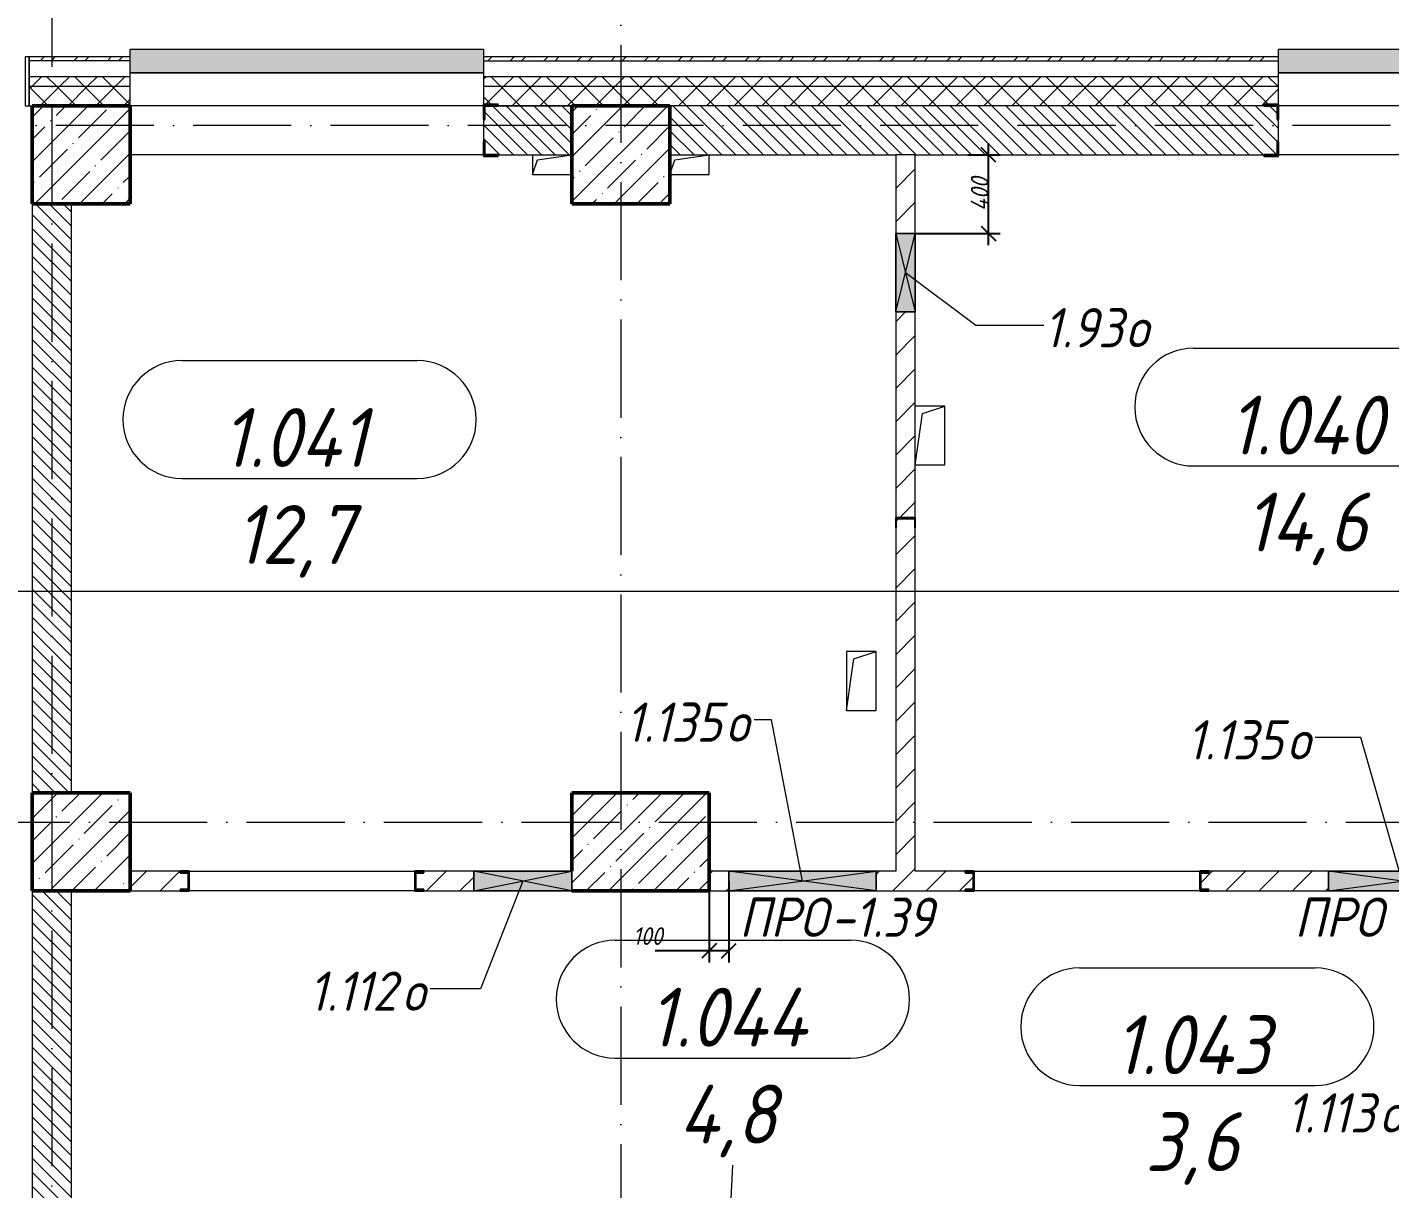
# Model space of a CAD drawing. Header units: millimetres. Extents: x -12989 to 629078, y -109036 to 555275.
# Drawn here: x 587739 to 594681, y 346055 to 351973 of the extents above; entities that cross this region are included whole.
import ezdxf

# ---------------------------------------------------------------- set-up
doc = ezdxf.new("R2010")
doc.units = ezdxf.units.MM
doc.linetypes.add('50_200_ШТРИХ_1Т_ш5_п1_п1_', pattern=[700, 500, -100, 0, -100])
for name, color, linetype, lineweight in [('A-____-____-DIMS', 7, 'Continuous', 9), ('A-DETL-GENF-OTLN', 7, 'Continuous', 9), ('A-GENM-____-IDEN', 7, 'Continuous', 9), ('A-GENM-____-MCUT', 7, 'Continuous', 25), ('A-GENM-____-OTLN', 7, 'Continuous', 9), ('A-GENM-____-OTLN-1', 7, 'Continuous', 25), ('A-GLAZ-____-IDEN', 7, 'Continuous', 9), ('A-GLAZ-____-OTLN', 7, 'Continuous', 9), ('A-WALL-____-MCUT', 7, 'Continuous', 13), ('A-WALL-____-MCUT-1', 7, 'Continuous', 9), ('A-WALL-____-OTLN', 7, 'Continuous', 9), ('A-WALL-____-PATT-1', 7, 'Continuous', 9), ('A-WALL-FNSH-MCUT-1', 7, 'Continuous', 9), ('I-WALL-____-OTLN', 7, 'Continuous', 9), ('S-COLS-____-MCUT', 7, 'Continuous', 50), ('S-COLS-____-OTLN', 7, 'Continuous', 9), ('S-GRID-____-OTLN-1', 7, '50_200_ШТРИХ_1Т_ш5_п1_п1_', 9)]:
    doc.layers.add(name, color=color, linetype=linetype, lineweight=lineweight)
for name, color, linetype, lineweight, true_color in [('A-AREA-IDEN-1', 7, 'Continuous', 9, 0xaaaaaa), ('A-GLAZ-____-OTLN-1', 7, 'Continuous', 9, 0xc0c0c0), ('G-____-____-SYMB-1', 9, 'Continuous', 9, 0x808080)]:
    doc.layers.add(name, color=color, linetype=linetype, lineweight=lineweight, true_color=true_color)
doc.styles.add('ISOCPEUR_I', font='isocpeui.ttf', dxfattribs={"width": 0.9, "height": 2.5})
doc.styles.add('ISOCPEUR_I_11', font='isocpeui.ttf', dxfattribs={"width": 0.9, "height": 200})
doc.styles.add('ISOCPEUR_I_7', font='isocpeui.ttf', dxfattribs={"width": 0.9, "height": 90})
doc.dimstyles.new('ISO-1_8_0_9К_СРЕДНИЙ_Кладочные_1', dxfattribs={"dimscale": 304.8, "dimtxt": 89.638306, "dimasz": 0.246063, "dimexe": 0.19685, "dimexo": 0, "dimgap": 0, "dimtad": 1, "dimdec": 3, "dimrnd": 0.001, "dimdsep": 46, "dimtxsty": 'ISOCPEUR_I_7', "dimblk1": 'OBLIQUE', "dimblk2": 'OBLIQUE', "dimsah": 1, "dimcen": 0.09, "dimdle": 0.19685, "dimazin": 0, "dimtfac": 1, "dimtdec": 4, "dimtix": 1, "dimtmove": 0, "dimatfit": 3, "dimfxl": 1, "dimtvp": 1, "dimtolj": 1, "dimtzin": 0, "dimarcsym": 2})
doc.dimstyles.new('ISO-1_8_0_9К_СРЕДНИЙ_Кладочные_2', dxfattribs={"dimscale": 304.8, "dimtxt": 89.638306, "dimasz": 0.246063, "dimexe": 0.19685, "dimexo": 0, "dimgap": 0, "dimtad": 1, "dimdec": 3, "dimrnd": 0.001, "dimdsep": 46, "dimtxsty": 'ISOCPEUR_I_7', "dimblk1": 'OBLIQUE', "dimblk2": 'OBLIQUE', "dimsah": 1, "dimcen": 0.09, "dimdle": 0.19685, "dimazin": 0, "dimtfac": 1, "dimtdec": 4, "dimtix": 1, "dimtmove": 1, "dimatfit": 3, "dimfxl": 1, "dimtvp": 1, "dimtolj": 1, "dimtzin": 0, "dimarcsym": 2})
pattern_1 = [(45, (513013.31, 265891.49), (-84.85281, 84.85281), [])]
pattern_2 = [(135, (513013.31, 265891.49), (-35.35534, -35.35534), [])]
pattern_3 = [(45, (513013.31, 265891.49), (-70.71068, 70.71068), []), (135, (513013.31, 265891.49), (-70.71068, -70.71068), [])]

# ---------------------------------------------------------------- blocks, each defined once
blk = doc.blocks.new('BSC_Колонна _Прямоугольная - 500х500-V47-АР1_План отверстий 1 этажа в осях 1-64_Ю-ЯЯ')
at = {"layer": 'S-COLS-____-OTLN'}
h = blk.add_hatch(dxfattribs=at)
h.set_pattern_fill('FP_54', color=256, style=0, pattern_type=2)
h.set_pattern_definition([(45, (-77750, -85431.04), (-114.04925, 114.04925), []), (45, (-77635.95, -85431.04), (-114.04925, 114.04925), [201.613, -40.323, 3.353, -36.97])])
h.paths.add_polyline_path([(-250, -250), (250, -250), (250, 250), (-250, 250)], flags=0)
at = {"layer": 'S-COLS-____-MCUT'}
for p, q in [((250, 250), (-250, 250)), ((-250, 250), (-250, -250)), ((250, -250), (250, 250)), ((-250, -250), (250, -250))]:
    blk.add_line(p, q, dxfattribs=at)
blk = doc.blocks.new('BSC_Колонна _Прямоугольная - 500х500-V114-АР1_План отверстий 1 этажа в осях 1-64_Ю-ЯЯ')
at = {"layer": 'S-COLS-____-OTLN'}
h = blk.add_hatch(dxfattribs=at)
h.set_pattern_fill('FP_125', color=256, style=0, pattern_type=2)
h.set_pattern_definition([(45, (-75000, -85431.04), (-114.04925, 114.04925), []), (45, (-74885.95, -85431.04), (-114.04925, 114.04925), [201.613, -40.323, 3.353, -36.97])])
h.paths.add_polyline_path([(-250, -250), (250, -250), (250, 250), (-250, 250)], flags=0)
at = {"layer": 'S-COLS-____-MCUT'}
for p, q in [((250, 250), (-250, 250)), ((-250, 250), (-250, -250)), ((250, -250), (250, 250)), ((-250, -250), (250, -250))]:
    blk.add_line(p, q, dxfattribs=at)
blk = doc.blocks.new('BSC_Колонна _Прямоугольная - 500х700-V163-АР1_План отверстий 1 этажа в осях 1-64_Ю-ЯЯ')
at = {"layer": 'S-COLS-____-OTLN'}
h = blk.add_hatch(dxfattribs=at)
h.set_pattern_fill('FP_175', color=256, style=0, pattern_type=2)
h.set_pattern_definition([(315, (-81931.04, 77850), (114.04925, 114.04925), []), (315, (-81931.04, 77735.95), (114.04925, 114.04925), [201.613, -40.323, 3.353, -36.97])])
h.paths.add_polyline_path([(-250, 350), (-250, -350), (250, -350), (250, 350), (-150, 350)], flags=0)
at = {"layer": 'S-COLS-____-MCUT'}
for p, q in [((-250, 350), (-250, -350)), ((250, 350), (-150, 350)), ((250, -350), (250, 350)), ((-250, -350), (250, -350))]:
    blk.add_line(p, q, dxfattribs=at)
blk = doc.blocks.new('Фахверк_СКБ_Уголок - 250_2700-27497298-АР1_План отверстий 1 этажа в осях 1-64_Ю-ЯЯ')
at = {"layer": 'A-GENM-____-MCUT'}
for p, q in [((200, 181), (125, 181)), ((125, 181), (125, 106)), ((131, 106), (131, 175)), ((131, 175), (200, 175)), ((200, 175), (200, 181)), ((125, 106), (131, 106)), ((131, -6), (125, -6)), ((125, -6), (125, -81)), ((131, -75), (131, -6)), ((125, -81), (200, -81)), ((200, -75), (131, -75)), ((200, -81), (200, -75))]:
    blk.add_line(p, q, dxfattribs=at)
blk = doc.blocks.new('154_Фахверк_СКБ_Швеллер - Тип_100_4010-27736299-АР1_План отверстий 1 этажа в осях 1-64_Ю-ЯЯ')
at = {"layer": 'A-GENM-____-MCUT'}
for p, q in [((175, 50), (125, 50)), ((125, 50), (125, -50)), ((128, 47), (175, 47)), ((128, -47), (128, 47)), ((175, 47), (175, 50)), ((125, -50), (175, -50)), ((175, -47), (128, -47)), ((175, -50), (175, -47))]:
    blk.add_line(p, q, dxfattribs=at)
blk = doc.blocks.new('154_Стойка_СКБ_Швеллер - СМ-2230_100-28215779-АР1_План отверстий 1 этажа в осях 1-64_Ю-ЯЯ')
at = {"layer": 'A-GENM-____-MCUT'}
for p, q in [((171, 50), (125, 50)), ((125, 50), (125, -50)), ((129.5, 42.4), (171, 42.4)), ((129.5, -42.4), (129.5, 42.4)), ((171, 42.4), (171, 50)), ((125, -50), (171, -50)), ((171, -42.4), (129.5, -42.4)), ((171, -50), (171, -42.4))]:
    blk.add_line(p, q, dxfattribs=at)
blk = doc.blocks.new('AR_Отверстие прямоугольное _в плите_ - AR_Отверстие прямоугольное _в плите_-30459760-АР1_План отверстий 1 этажа в осях 1-64_Ю-ЯЯ')
at = {"layer": 'A-GENM-____-OTLN'}
for p, q in [((75, 150), (-75, 150)), ((-75, 150), (-75, -150)), ((-37.5, 112.5), (75, 150)), ((75, -150), (75, 150)), ((-75, -150), (-37.5, 112.5)), ((-75, -150), (75, -150))]:
    blk.add_line(p, q, dxfattribs=at)
blk = doc.blocks.new('AR_Отверстие прямоугольное _в плите_ - AR_Отверстие прямоугольное _в плите_-V187-АР1_План отверстий 1 этажа в осях 1-64_Ю-ЯЯ')
at = {"layer": 'A-GENM-____-OTLN'}
for p, q in [((75, 150), (-75, 150)), ((-37.5, 112.5), (75, 150)), ((75, -150), (75, 150)), ((-75, -150), (-37.5, 112.5)), ((-75, -150), (75, -150))]:
    blk.add_line(p, q, dxfattribs=at)
blk = doc.blocks.new('AR_Отверстие прямоугольное _в плите_ - AR_Отверстие прямоугольное _в плите_-30511731-АР1_План отверстий 1 этажа в осях 1-64_Ю-ЯЯ')
at = {"layer": 'A-GENM-____-OTLN'}
for p, q in [((-100, 50), (-100, -50)), ((-100, -50), (-75, 25)), ((-75, 25), (100, 50)), ((-100, -50), (100, -50))]:
    blk.add_line(p, q, dxfattribs=at)
blk = doc.blocks.new('AR_Отверстие прямоугольное _в плите_ - AR_Отверстие прямоугольное _в плите_-V216-АР1_План отверстий 1 этажа в осях 1-64_Ю-ЯЯ')
at = {"layer": 'A-GENM-____-OTLN'}
for p, q in [((-100, -50), (-75, 25)), ((-75, 25), (100, 50)), ((100, -50), (100, 50)), ((-100, -50), (100, -50))]:
    blk.add_line(p, q, dxfattribs=at)
blk = doc.blocks.new('Отлив_СКБ - Отлив витража_120_НВФ-31885689-АР1_План отверстий 1 этажа в осях 1-64_Ю-ЯЯ')
at = {"layer": 'A-GLAZ-____-OTLN-1'}
for points in [[(1800, 2), (1800, 120), (0, 120), (0, 2), (749.6, 2)], [(1800, 0), (1800, 2), (0, 2), (0, 0), (749.6, 0)]]:
    blk.add_hatch(color=256, dxfattribs=at).paths.add_polyline_path(points, flags=0)
at = {"layer": 'A-GLAZ-____-OTLN'}
for p, q in [((0, 83), (0, 120)), ((1800, 120), (0, 120)), ((1800, 120), (1800, 83)), ((0, 2), (1800, 2)), ((1800, 0), (0, 0))]:
    blk.add_line(p, q, dxfattribs=at)
blk = doc.blocks.new('Стены 2 - Стены 4-31194547-АР1_План отверстий 1 этажа в осях 1-64_Ю-ЯЯ')
at = {"layer": 'A-WALL-____-MCUT'}
for p, q in [((-1798.5, 41030.2), (-1798.5, 41010.2)), ((-1548.5, 41030.2), (-1798.5, 41030.2)), ((-1548.5, 41010.2), (-1548.5, 41030.2)), ((-1798.5, 41010.2), (-1548.5, 41010.2))]:
    blk.add_line(p, q, dxfattribs=at)
blk = doc.blocks.new('AR_Отверстие прямоугольное _в стене__БезПР - AR_Отверстие прямоугольное _в стене__БезПР-36427725-АР1_План отверстий 1 этажа в осях 1-64_Ю-ЯЯ')
at = {"layer": 'A-GLAZ-____-OTLN'}
blk.add_hatch(color=256, dxfattribs=at).paths.add_polyline_path([(-250, 50), (-250, -50), (250, -50), (250, 50)], flags=0)
at = {"layer": 'A-DETL-GENF-OTLN'}
for p, q in [((-250, -50), (-250, 50)), ((-250, 50), (250, 50)), ((250, 50), (-250, -50)), ((-250, 50), (250, -50)), ((250, 50), (-250, 50)), ((-250, 50), (-250, -50)), ((250, 50), (250, -50)), ((250, -50), (250, 50)), ((250, -50), (-250, -50)), ((-250, -50), (250, -50))]:
    blk.add_line(p, q, dxfattribs=at)
at = {"layer": 'A-GLAZ-____-OTLN'}
blk.add_line((250, 50), (-250, 50), dxfattribs=at)
blk = doc.blocks.new('AR_Отверстие прямоугольное _в стене__БезПР - AR_Отверстие прямоугольное _в стене__БезПР-36428025-АР1_План отверстий 1 этажа в осях 1-64_Ю-ЯЯ')
at = {"layer": 'A-GLAZ-____-OTLN'}
blk.add_hatch(color=256, dxfattribs=at).paths.add_polyline_path([(-200, -50), (200, -50), (200, 50), (-200, 50)], flags=0)
at = {"layer": 'A-DETL-GENF-OTLN'}
for p, q in [((-200, -50), (-200, 50)), ((-200, 50), (200, 50)), ((200, 50), (-200, -50)), ((-200, 50), (200, -50)), ((200, 50), (-200, 50)), ((-200, 50), (-200, -50)), ((200, 50), (200, -50)), ((200, -50), (200, 50)), ((200, -50), (-200, -50)), ((-200, -50), (200, -50))]:
    blk.add_line(p, q, dxfattribs=at)
at = {"layer": 'A-GLAZ-____-OTLN'}
blk.add_line((200, 50), (-200, 50), dxfattribs=at)
blk = doc.blocks.new('AR_Отверстие прямоугольное _в стене_ - AR_Отверстие прямоугольное _в стене__ОВ-36708749-АР1_План отверстий 1 этажа в осях 1-64_Ю-ЯЯ')
at = {"layer": 'A-GLAZ-____-OTLN'}
blk.add_hatch(color=256, dxfattribs=at).paths.add_polyline_path([(-375, 50), (-375, -50), (375, -50), (375, 50)], flags=0)
at = {"layer": 'A-DETL-GENF-OTLN'}
for p, q in [((-375, -50), (-375, 50)), ((-375, 50), (375, 50)), ((375, 50), (-375, -50)), ((-375, 50), (375, -50)), ((375, 50), (-375, 50)), ((-375, 50), (-375, -50)), ((375, 50), (375, -50)), ((375, -50), (375, 50)), ((375, -50), (-375, -50)), ((-375, -50), (375, -50))]:
    blk.add_line(p, q, dxfattribs=at)
blk = doc.blocks.new('AR_Отверстие прямоугольное _в стене_ - AR_Отверстие прямоугольное _в стене__ОВ-36709178-АР1_План отверстий 1 этажа в осях 1-64_Ю-ЯЯ')
at = {"layer": 'A-GLAZ-____-OTLN'}
blk.add_hatch(color=256, dxfattribs=at).paths.add_polyline_path([(-375, 50), (-375, -50), (375, -50), (375, 50)], flags=0)
at = {"layer": 'A-DETL-GENF-OTLN'}
for p, q in [((-375, -50), (-375, 50)), ((-375, 50), (375, 50)), ((375, 50), (-375, -50)), ((-375, 50), (375, -50)), ((375, 50), (-375, 50)), ((-375, 50), (-375, -50)), ((375, 50), (375, -50)), ((375, -50), (375, 50)), ((375, -50), (-375, -50)), ((-375, -50), (375, -50))]:
    blk.add_line(p, q, dxfattribs=at)
blk = doc.blocks.new('_Oblique')
at = {"color": 0, "linetype": 'ByBlock', "lineweight": -2}
blk.add_line((-0.5, -0.5), (0.5, 0.5), dxfattribs=at)
blk = doc.blocks.new('*D5665')
at = {"layer": 'A-____-____-DIMS', "color": 0, "lineweight": -2, "transparency": 16777216}
for p, q in [((592636.2, 350862.5), (592636.2, 351382.5)), ((592530.1, 351322.5), (592696.2, 351322.5)), ((592263.3, 350922.5), (592696.2, 350922.5))]:
    blk.add_line(p, q, dxfattribs=at)
at = {"layer": 'Defpoints', "color": 0, "transparency": 16777216}
for p in [(592530.1, 351322.5), (592636.2, 351322.5), (592263.3, 350922.5)]:
    blk.add_point(p, dxfattribs=at)
at = {"layer": 'A-____-____-DIMS', "color": 0, "lineweight": -2, "transparency": 16777216, "xscale": 75, "yscale": 75, "zscale": 75}
for p, rotation in [((592636.2, 351322.5), 90), ((592636.2, 350922.5), 270)]:
    blk.add_blockref('_Oblique', p, dxfattribs=dict(at, rotation=rotation))
at = {"layer": 'A-____-____-DIMS', "color": 0, "transparency": 16777216, "insert": (592591.2, 351122.5), "char_height": 90, "width": 426.127, "attachment_point": 5, "rotation": 90, "style": 'ISOCPEUR_I_7'}
blk.add_mtext('\\A1;400', dxfattribs=at)
blk = doc.blocks.new('*D5669')
at = {"layer": 'A-____-____-DIMS', "color": 0, "lineweight": -2, "transparency": 16777216}
for p, q in [((591313.3, 347620.5), (591313.3, 347207.3)), ((591213.3, 347572.5), (591213.3, 347207.3)), ((591213.3, 347267.3), (590938.3, 347267.3)), ((591313.3, 347267.3), (591153.3, 347267.3))]:
    blk.add_line(p, q, dxfattribs=at)
at = {"layer": 'Defpoints', "color": 0, "transparency": 16777216}
for p in [(591313.3, 347620.5), (591213.3, 347572.5), (591313.3, 347267.3)]:
    blk.add_point(p, dxfattribs=at)
at = {"layer": 'A-____-____-DIMS', "color": 0, "lineweight": -2, "transparency": 16777216, "xscale": 75, "yscale": 75, "zscale": 75, "rotation": 180}
blk.add_blockref('_Oblique', (591213.3, 347267.3), dxfattribs=at)
at = {"layer": 'A-____-____-DIMS', "color": 0, "lineweight": -2, "transparency": 16777216, "xscale": 75, "yscale": 75, "zscale": 75}
blk.add_blockref('_Oblique', (591313.3, 347267.3), dxfattribs=at)
at = {"layer": 'A-____-____-DIMS', "color": 0, "transparency": 16777216, "insert": (590824.4, 347387.3), "char_height": 90, "width": 368.207, "attachment_point": 1, "line_spacing_factor": 1.149209, "style": 'ISOCPEUR_I_7'}
blk.add_mtext('\\A1;100', dxfattribs=at)
blk = doc.blocks.new('AAR_СКБ_Марка_помещения_1_5 ммп - Номер _ Площадь-27962135-АИ_План этажа_Стены_1')
at = {"layer": 'A-AREA-IDEN-1'}
for p, q in [((-2.987, 3), (3.013, 3)), ((-2.987, 0), (3.013, 0))]:
    blk.add_line(p, q, dxfattribs=at)
for centre, start, end in [((-2.987, 1.5), 90, 270), ((3.013, 1.5), 270, 90)]:
    blk.add_arc(centre, 1.5, start, end, dxfattribs=at)

msp = doc.modelspace()

# ---------------------------------------------------------------- hatches: boundary and pattern name
at = {"layer": 'A-WALL-____-PATT-1'}
h = msp.add_hatch(dxfattribs=at)
h.set_pattern_fill('FP_3', color=256, style=0, pattern_type=2)
h.set_pattern_definition([(45, (513013.31, 265891.49), (-85.53659, 85.53659), []), (45, (513070.34, 265891.49), (-85.53659, 85.53659), [])])
h.paths.add_polyline_path([(601372.9355, 351802.5335), (602023.3109, 351802.5335), (602023.3109, 351822.5335), (598838.3109, 351822.5335), (598838.3109, 351802.5335), (600489.1852, 351802.5335)], flags=0)
h.paths.add_polyline_path([(595913.3109, 351802.5335), (597038.3109, 351802.5335), (597038.3109, 351822.5335), (595913.3109, 351822.5335)], flags=0)
h.paths.add_polyline_path([(594113.3109, 351802.5335), (594113.3109, 351822.5335), (590063.3109, 351822.5335), (590063.3109, 351802.5335), (592535.4322, 351802.5335)], flags=0)
h.paths.add_polyline_path([(588116.6805, 351802.5335), (588263.3109, 351802.5335), (588263.3109, 351822.5335), (587748.3109, 351822.5335), (587748.3109, 351802.5335)], flags=0)
h = msp.add_hatch(dxfattribs=at)
h.set_pattern_fill('FP_1', color=256, style=0, pattern_type=2)
h.set_pattern_definition(pattern_3)
h.paths.add_polyline_path([(601372.9355, 351672.5335), (602023.3109, 351672.5335), (602023.3109, 351722.5335), (598838.3109, 351722.5335), (598838.3109, 351672.5335), (600489.1852, 351672.5335)], flags=0)
h.paths.add_polyline_path([(595913.3109, 351672.5335), (597038.3109, 351672.5335), (597038.3109, 351722.5335), (595913.3109, 351722.5335)], flags=0)
h.paths.add_polyline_path([(594113.3109, 351672.5335), (594113.3109, 351722.5335), (590063.3109, 351722.5335), (590063.3109, 351672.5335), (592535.4322, 351672.5335)], flags=0)
h.paths.add_polyline_path([(587748.3109, 351672.5335), (588263.3109, 351672.5335), (588263.3109, 351722.5335), (587748.3109, 351722.5335)], flags=0)
h = msp.add_hatch(dxfattribs=at)
h.set_pattern_fill('FP_1', color=256, style=0, pattern_type=2)
h.set_pattern_definition(pattern_3)
h.paths.add_polyline_path([(602023.3109, 351572.5335), (602023.3109, 351672.5335), (598838.3109, 351672.5335), (598838.3109, 351578.5335), (598913.3109, 351578.5335), (598913.3109, 351572.5335), (601763.3109, 351572.5335)], flags=0)
h.paths.add_polyline_path([(596413.3109, 351572.5335), (596963.3109, 351572.5335), (596963.3109, 351578.5335), (597038.3109, 351578.5335), (597038.3109, 351672.5335), (595913.3109, 351672.5335), (595913.3109, 351572.5335), (596070.4335, 351572.5335)], flags=0)
h.paths.add_polyline_path([(594038.3109, 351572.5335), (594038.3109, 351578.5335), (594113.3109, 351578.5335), (594113.3109, 351672.5335), (590063.3109, 351672.5335), (590063.3109, 351578.5335), (590138.3109, 351578.5335), (590138.3109, 351572.5335), (592535.4322, 351572.5335)], flags=0)
h.paths.add_polyline_path([(588116.6805, 351572.5335), (588263.3109, 351572.5335), (588263.3109, 351672.5335), (587748.3109, 351672.5335), (587748.3109, 351572.5335), (587763.3109, 351572.5335)], flags=0)
h = msp.add_hatch(dxfattribs=at)
h.set_pattern_fill('FP_6', color=256, style=0, pattern_type=2)
h.set_pattern_definition(pattern_2)
h.paths.add_polyline_path([(590138.3109, 351322.5335), (590513.3109, 351322.5335), (590513.3109, 351572.5335), (590069.3109, 351572.5335), (590069.3109, 351503.5335), (590063.3109, 351503.5335), (590063.3109, 351391.5335), (590069.3109, 351391.5335), (590069.3109, 351322.5335)], flags=0)
h = msp.add_hatch(dxfattribs=at)
h.set_pattern_fill('FP_6', color=256, style=0, pattern_type=2)
h.set_pattern_definition(pattern_2)
h.paths.add_polyline_path([(592535.4322, 351322.5335), (594107.3109, 351322.5335), (594107.3109, 351391.5335), (594113.3109, 351391.5335), (594113.3109, 351503.5335), (594107.3109, 351503.5335), (594107.3109, 351572.5335), (591013.3109, 351572.5335), (591013.3109, 351322.5335), (592263.3109, 351322.5335)], flags=0)
h = msp.add_hatch(dxfattribs=at)
h.set_pattern_fill('FP_4', color=256, style=0, pattern_type=2)
h.set_pattern_definition(pattern_1)
h.paths.add_polyline_path([(592263.3109, 347672.5335), (592263.3109, 349422.5335), (592260.3109, 349422.5335), (592260.3109, 349469.5335), (592166.3109, 349469.5335), (592166.3109, 349422.5335), (592163.3109, 349422.5335), (592163.3109, 347672.5335)], flags=0)
h.paths.add_polyline_path([(592263.3109, 349472.5335), (592263.3109, 350522.5335), (592163.3109, 350522.5335), (592163.3109, 349472.5335), (592260.3109, 349472.5335)], flags=0)
h.paths.add_polyline_path([(592163.3109, 350922.5335), (592263.3109, 350922.5335), (592263.3109, 351322.5335), (592163.3109, 351322.5335)], flags=0)
h = msp.add_hatch(dxfattribs=at)
h.set_pattern_fill('FP_6', color=256, style=0, pattern_type=2)
h.set_pattern_definition(pattern_2)
h.paths.add_polyline_path([(587963.3109, 348072.5335), (587963.3109, 351072.5335), (587763.3109, 351072.5335), (587763.3109, 348072.5335)], flags=0)
h = msp.add_hatch(dxfattribs=at)
h.set_pattern_fill('FP_4', color=256, style=0, pattern_type=2)
h.set_pattern_definition(pattern_1)
h.paths.add_polyline_path([(588263.3109, 347572.5335), (588517.3109, 347572.5335), (588517.3109, 347580.1335), (588558.8109, 347580.1335), (588558.8109, 347664.9335), (588517.3109, 347664.9335), (588517.3109, 347672.5335), (588263.3109, 347672.5335), (588263.3109, 347580.1335)], flags=0)
h.paths.add_polyline_path([(589772.5214, 347572.5335), (590013.3109, 347572.5335), (590013.3109, 347672.5335), (589759.3109, 347672.5335), (589759.3109, 347664.9335), (589717.8109, 347664.9335), (589717.8109, 347580.1335), (589759.3109, 347580.1335), (589759.3109, 347572.5335)], flags=0)
h = msp.add_hatch(dxfattribs=at)
h.set_pattern_fill('FP_4', color=256, style=0, pattern_type=2)
h.set_pattern_definition(pattern_1)
h.paths.add_polyline_path([(595813.3109, 347572.5335), (595813.3109, 347672.5335), (595118.3109, 347672.5335), (595118.3109, 347572.5335), (595413.3109, 347572.5335)], flags=0)
h.paths.add_polyline_path([(592063.3109, 347572.5335), (592517.3109, 347572.5335), (592517.3109, 347580.1335), (592558.8109, 347580.1335), (592558.8109, 347664.9335), (592517.3109, 347664.9335), (592517.3109, 347672.5335), (592063.3109, 347672.5335), (592063.3109, 347580.1335)], flags=0)
h.paths.add_polyline_path([(591213.3109, 347572.5335), (591313.3109, 347572.5335), (591313.3109, 347672.5335), (591213.3109, 347672.5335)], flags=0)
h.paths.add_polyline_path([(594368.3109, 347572.5335), (594368.3109, 347672.5335), (593759.3109, 347672.5335), (593759.3109, 347664.9335), (593717.8109, 347664.9335), (593717.8109, 347580.1335), (593759.3109, 347580.1335), (593759.3109, 347572.5335), (594302.9329, 347572.5335)], flags=0)
h = msp.add_hatch(dxfattribs=at)
h.set_pattern_fill('FP_6', color=256, style=0, pattern_type=2)
h.set_pattern_definition(pattern_2)
h.paths.add_polyline_path([(587963.3109, 341722.5335), (587963.3109, 347572.5335), (587763.3109, 347572.5335), (587763.3109, 341722.5335)], flags=0)
at = {"layer": 'S-COLS-____-OTLN'}
h = msp.add_hatch(dxfattribs=at)
h.set_pattern_fill('FP_13', color=256, style=0, pattern_type=2)
h.set_pattern_definition([(45, (513013.31, 265891.49), (-114.04925, 114.04925), []), (45, (513127.36, 265891.49), (-114.04925, 114.04925), [201.612, -40.322, 3.353, -36.97])])
h.paths.add_polyline_path([(588263.3109, 347572.5335), (588263.3109, 348072.5335), (587763.3109, 348072.5335), (587763.3109, 347572.5335)], flags=0)

# ---------------------------------------------------------------- linework, layer by layer
at = {"layer": 'A-AREA-IDEN-1'}
msp.add_line((591280.7677, 345189.2081), (591334.2616, 346175.2765), dxfattribs=at)
at = {"layer": 'A-GLAZ-____-IDEN'}
for p, q in [((592213.3109, 350722.5335), (592572.1354, 350454.3462)), ((592572.1354, 350454.3462), (592918.9036, 350454.3462)), ((591530.6779, 348444.7418), (591441.9553, 348444.7418)), ((591688.3109, 347622.5335), (591530.6779, 348444.7418)), ((594533.4917, 348354.4326), (594301.444, 348354.4326)), ((594743.3109, 347622.5335), (594533.4917, 348354.4326)), ((590263.3109, 347622.5335), (590047.7554, 347074.0882)), ((590047.7554, 347074.0882), (589792.056, 347074.0882))]:
    msp.add_line(p, q, dxfattribs=at)
at = {"layer": 'A-WALL-____-MCUT'}
for p, q in [((587748.3109, 351802.5335), (587748.3109, 351572.5335)), ((588263.3109, 351802.5335), (587748.3109, 351802.5335)), ((588263.3109, 351572.5335), (588263.3109, 351802.5335)), ((590063.3109, 351802.5335), (594113.3109, 351802.5335)), ((590063.3109, 351802.5335), (590063.3109, 351578.5335)), ((594113.3109, 351578.5335), (594113.3109, 351802.5335)), ((587748.3109, 351572.5335), (587763.3109, 351572.5335)), ((590063.3109, 351503.5335), (590063.3109, 351391.5335)), ((594113.3109, 351391.5335), (594113.3109, 351503.5335)), ((590138.3109, 351322.5335), (590513.3109, 351322.5335)), ((591013.3109, 351322.5335), (592163.3109, 351322.5335)), ((592263.3109, 351322.5335), (592163.3109, 351322.5335)), ((592263.3109, 351322.5335), (594038.3109, 351322.5335)), ((587763.3109, 351072.5335), (587763.3109, 348072.5335)), ((587963.3109, 348072.5335), (587963.3109, 351072.5335)), ((587763.3109, 348072.5335), (587963.3109, 348072.5335)), ((587763.3109, 347572.5335), (587763.3109, 341722.5335)), ((587963.3109, 347572.5335), (587763.3109, 347572.5335)), ((587963.3109, 341722.5335), (587963.3109, 347572.5335))]:
    msp.add_line(p, q, dxfattribs=at)
at = {"layer": 'A-WALL-____-MCUT-1'}
for p, q in [((587748.3109, 351722.5335), (588263.3109, 351722.5335)), ((590063.3109, 351722.5335), (594113.3109, 351722.5335)), ((587748.3109, 351672.5335), (588263.3109, 351672.5335)), ((590063.3109, 351672.5335), (594113.3109, 351672.5335)), ((590513.3109, 351572.5335), (590138.3109, 351572.5335)), ((590138.3109, 351572.5335), (590513.3109, 351572.5335)), ((594038.3109, 351572.5335), (591013.3109, 351572.5335))]:
    msp.add_line(p, q, dxfattribs=at)
at = {"layer": 'A-WALL-____-OTLN'}
for p, q in [((590063.3109, 351572.5335), (588263.3109, 351572.5335)), ((595913.3109, 351572.5335), (594113.3109, 351572.5335)), ((590063.3109, 351322.5335), (588263.3109, 351322.5335)), ((595913.3109, 351322.5335), (594113.3109, 351322.5335))]:
    msp.add_line(p, q, dxfattribs=at)
at = {"layer": 'A-WALL-FNSH-MCUT-1'}
for p, q in [((588263.3109, 351822.5335), (587748.3109, 351822.5335)), ((587748.3109, 351822.5335), (587748.3109, 351802.5335)), ((588263.3109, 351802.5335), (588263.3109, 351822.5335)), ((594113.3109, 351822.5335), (590063.3109, 351822.5335)), ((590063.3109, 351822.5335), (590063.3109, 351802.5335)), ((594113.3109, 351802.5335), (594113.3109, 351822.5335)), ((592163.3109, 351322.5335), (592163.3109, 350922.5335)), ((592263.3109, 350922.5335), (592263.3109, 351322.5335)), ((592163.3109, 350522.5335), (592163.3109, 349472.5335)), ((592263.3109, 349472.5335), (592263.3109, 350522.5335)), ((592163.3109, 349422.5335), (592163.3109, 347672.5335)), ((592263.3109, 347672.5335), (592263.3109, 349422.5335)), ((588517.3109, 347672.5335), (588263.3109, 347672.5335)), ((588263.3109, 347672.5335), (588263.3109, 347572.5335)), ((590013.3109, 347672.5335), (589759.3109, 347672.5335)), ((591313.3109, 347672.5335), (591213.3109, 347672.5335)), ((592163.3109, 347672.5335), (592063.3109, 347672.5335)), ((592517.3109, 347672.5335), (592263.3109, 347672.5335)), ((594368.3109, 347672.5335), (593759.3109, 347672.5335)), ((588263.3109, 347572.5335), (588517.3109, 347572.5335)), ((589759.3109, 347572.5335), (590013.3109, 347572.5335)), ((591213.3109, 347572.5335), (591313.3109, 347572.5335)), ((592063.3109, 347572.5335), (592517.3109, 347572.5335)), ((593759.3109, 347572.5335), (594368.3109, 347572.5335))]:
    msp.add_line(p, q, dxfattribs=at)
at = {"layer": 'G-____-____-SYMB-1'}
msp.add_line((508098.7087, 349100.5441), (617525.6647, 349100.5441), dxfattribs=at)
at = {"layer": 'I-WALL-____-OTLN'}
for p, q in [((588563.3109, 347672.5335), (589713.3109, 347672.5335)), ((592563.3109, 347672.5335), (593713.3109, 347672.5335)), ((589713.3109, 347572.5335), (588563.3109, 347572.5335)), ((593713.3109, 347572.5335), (592563.3109, 347572.5335))]:
    msp.add_line(p, q, dxfattribs=at)
at = {"layer": 'S-COLS-____-MCUT'}
for p, q in [((588263.3109, 348072.5335), (587763.3109, 348072.5335)), ((587763.3109, 348072.5335), (587763.3109, 347572.5335)), ((588263.3109, 347572.5335), (588263.3109, 348072.5335)), ((587763.3109, 347572.5335), (588263.3109, 347572.5335))]:
    msp.add_line(p, q, dxfattribs=at)
at = {"layer": 'S-GRID-____-OTLN-1'}
for p, q in [((590763.3109, 356784.3429), (590763.3109, 305473.1205)), ((587863.3109, 356471.469), (587863.3109, 305722.4701)), ((617087.7175, 351472.5335), (508344.5407, 351472.5335)), ((508344.5407, 347922.5335), (617087.7175, 347922.5335))]:
    msp.add_line(p, q, dxfattribs=at)

# ---------------------------------------------------------------- block references
at = {"layer": 'A-AREA-IDEN-1', "xscale": 199.9999999999999, "yscale": 199.9999999999999, "zscale": 199.9999999999999}
for p in [(594278.9257, 349737.4822), (589123.4817, 349674.1059), (591331.6792, 346720.7218), (593697.756, 346580.5782)]:
    msp.add_blockref('AAR_СКБ_Марка_помещения_1_5 ммп - Номер _ Площадь-27962135-АИ_План этажа_Стены_1', p, dxfattribs=at)
at = {"layer": 'A-GENM-____-OTLN'}
for name, p in [('AR_Отверстие прямоугольное _в плите_ - AR_Отверстие прямоугольное _в плите_-30511731-АР1_План отверстий 1 этажа в осях 1-64_Ю-ЯЯ', (590413.3109, 351272.5335)), ('AR_Отверстие прямоугольное _в плите_ - AR_Отверстие прямоугольное _в плите_-V216-АР1_План отверстий 1 этажа в осях 1-64_Ю-ЯЯ', (591113.3109, 351272.5335)), ('AR_Отверстие прямоугольное _в плите_ - AR_Отверстие прямоугольное _в плите_-V187-АР1_План отверстий 1 этажа в осях 1-64_Ю-ЯЯ', (592338.3109, 349892.5335)), ('AR_Отверстие прямоугольное _в плите_ - AR_Отверстие прямоугольное _в плите_-30459760-АР1_План отверстий 1 этажа в осях 1-64_Ю-ЯЯ', (591988.3109, 348642.186))]:
    msp.add_blockref(name, p, dxfattribs=at)
at = {"layer": 'A-GENM-____-OTLN-1'}
for name, p in [('Фахверк_СКБ_Уголок - 250_2700-27497298-АР1_План отверстий 1 этажа в осях 1-64_Ю-ЯЯ', (589938.3109, 351397.5335)), ('154_Стойка_СКБ_Швеллер - СМ-2230_100-28215779-АР1_План отверстий 1 этажа в осях 1-64_Ю-ЯЯ', (589588.3109, 347622.5335)), ('154_Стойка_СКБ_Швеллер - СМ-2230_100-28215779-АР1_План отверстий 1 этажа в осях 1-64_Ю-ЯЯ', (593588.3109, 347622.5335))]:
    msp.add_blockref(name, p, dxfattribs=at)
for name, p, rotation in [('Фахверк_СКБ_Уголок - 250_2700-27497298-АР1_План отверстий 1 этажа в осях 1-64_Ю-ЯЯ', (594238.3109, 351497.5335), 180), ('154_Фахверк_СКБ_Швеллер - Тип_100_4010-27736299-АР1_План отверстий 1 этажа в осях 1-64_Ю-ЯЯ', (592213.3109, 349597.5335), 270), ('154_Стойка_СКБ_Швеллер - СМ-2230_100-28215779-АР1_План отверстий 1 этажа в осях 1-64_Ю-ЯЯ', (588688.3109, 347622.5335), 180), ('154_Стойка_СКБ_Швеллер - СМ-2230_100-28215779-АР1_План отверстий 1 этажа в осях 1-64_Ю-ЯЯ', (592688.3109, 347622.5335), 180)]:
    msp.add_blockref(name, p, dxfattribs=dict(at, rotation=rotation))
at = {"layer": 'A-GLAZ-____-OTLN'}
for p in [(588263.3109, 351739.5335), (594113.3109, 351739.5335)]:
    msp.add_blockref('Отлив_СКБ - Отлив витража_120_НВФ-31885689-АР1_План отверстий 1 этажа в осях 1-64_Ю-ЯЯ', p, dxfattribs=at)
for name, p, rotation in [('AR_Отверстие прямоугольное _в стене__БезПР - AR_Отверстие прямоугольное _в стене__БезПР-36428025-АР1_План отверстий 1 этажа в осях 1-64_Ю-ЯЯ', (592213.3109, 350722.5335), 90), ('AR_Отверстие прямоугольное _в стене__БезПР - AR_Отверстие прямоугольное _в стене__БезПР-36427725-АР1_План отверстий 1 этажа в осях 1-64_Ю-ЯЯ', (590263.3109, 347622.5335), 180), ('AR_Отверстие прямоугольное _в стене_ - AR_Отверстие прямоугольное _в стене__ОВ-36709178-АР1_План отверстий 1 этажа в осях 1-64_Ю-ЯЯ', (591688.3109, 347622.5335), 180), ('AR_Отверстие прямоугольное _в стене_ - AR_Отверстие прямоугольное _в стене__ОВ-36708749-АР1_План отверстий 1 этажа в осях 1-64_Ю-ЯЯ', (594743.3109, 347622.5335), 180)]:
    msp.add_blockref(name, p, dxfattribs=dict(at, rotation=rotation))
at = {"layer": 'A-WALL-____-OTLN', "rotation": 89.9999999999999}
msp.add_blockref('Стены 2 - Стены 4-31194547-АР1_План отверстий 1 этажа в осях 1-64_Ю-ЯЯ', (628758.5529, 353371.0453), dxfattribs=at)
at = {"layer": 'S-COLS-____-OTLN'}
for name, p in [('BSC_Колонна _Прямоугольная - 500х500-V114-АР1_План отверстий 1 этажа в осях 1-64_Ю-ЯЯ', (588013.3109, 351322.5335)), ('BSC_Колонна _Прямоугольная - 500х500-V47-АР1_План отверстий 1 этажа в осях 1-64_Ю-ЯЯ', (590763.3109, 351322.5335))]:
    msp.add_blockref(name, p, dxfattribs=at)
at = {"layer": 'S-COLS-____-OTLN', "rotation": 89.9999999999999}
msp.add_blockref('BSC_Колонна _Прямоугольная - 500х700-V163-АР1_План отверстий 1 этажа в осях 1-64_Ю-ЯЯ', (590863.3109, 347822.5335), dxfattribs=at)

# ---------------------------------------------------------------- texts
at = {"layer": 'A-AREA-IDEN-1', "char_height": 300, "attachment_point": 8, "line_spacing_factor": 1.139951, "style": 'ISOCPEUR_I'}
for s, insert, width in [('\\pxqc,t8.46667,16.93333,25.4,33.86667,42.33333,50.8,59.26667,67.73333,76.2,84.66667,93.13333,101.6,110.06667,118.53333,127,135.46667,143.93333,152.4,160.86667,169.33333,177.8,186.26667,194.73333,203.2,211.66667,220.13333,228.6,237.06667,245.53333,254,262.46667,270.93333;{1.040}', (594253.4967, 349795.8121), 940), ('\\pxqc,t8.46667,16.93333,25.4,33.86667,42.33333,50.8,59.26667,67.73333,76.2,84.66667,93.13333,101.6,110.06667,118.53333,127,135.46667,143.93333,152.4,160.86667,169.33333,177.8,186.26667,194.73333,203.2,211.66667,220.13333,228.6,237.06667,245.53333,254,262.46667,270.93333;{1.041}', (589099.0526, 349732.4358), 886), ('\\pxqc,t8.46667,16.93333,25.4,33.86667,42.33333,50.8,59.26667,67.73333,76.2,84.66667,93.13333,101.6,110.06667,118.53333,127,135.46667,143.93333,152.4,160.86667,169.33333,177.8,186.26667,194.73333,203.2,211.66667,220.13333,228.6,237.06667,245.53333,254,262.46667,270.93333;{12,7}', (589098.0526, 349168.4878), 702), ('\\pxqc,t8.46667,16.93333,25.4,33.86667,42.33333,50.8,59.26667,67.73333,76.2,84.66667,93.13333,101.6,110.06667,118.53333,127,135.46667,143.93333,152.4,160.86667,169.33333,177.8,186.26667,194.73333,203.2,211.66667,220.13333,228.6,237.06667,245.53333,254,262.46667,270.93333;{14,6}', (594253.4967, 349231.8641), 742), ('\\pxqc,t8.46667,16.93333,25.4,33.86667,42.33333,50.8,59.26667,67.73333,76.2,84.66667,93.13333,101.6,110.06667,118.53333,127,135.46667,143.93333,152.4,160.86667,169.33333,177.8,186.26667,194.73333,203.2,211.66667,220.13333,228.6,237.06667,245.53333,254,262.46667,270.93333;{1.044}', (591306.2501, 346779.0516), 980), ('\\pxqc,t8.46667,16.93333,25.4,33.86667,42.33333,50.8,59.26667,67.73333,76.2,84.66667,93.13333,101.6,110.06667,118.53333,127,135.46667,143.93333,152.4,160.86667,169.33333,177.8,186.26667,194.73333,203.2,211.66667,220.13333,228.6,237.06667,245.53333,254,262.46667,270.93333;{1.043}', (593672.327, 346638.908), 940), ('\\pxqc,t8.46667,16.93333,25.4,33.86667,42.33333,50.8,59.26667,67.73333,76.2,84.66667,93.13333,101.6,110.06667,118.53333,127,135.46667,143.93333,152.4,160.86667,169.33333,177.8,186.26667,194.73333,203.2,211.66667,220.13333,228.6,237.06667,245.53333,254,262.46667,270.93333;{4,8}', (591307.2501, 346215.1037), 582), ('\\pxqc,t8.46667,16.93333,25.4,33.86667,42.33333,50.8,59.26667,67.73333,76.2,84.66667,93.13333,101.6,110.06667,118.53333,127,135.46667,143.93333,152.4,160.86667,169.33333,177.8,186.26667,194.73333,203.2,211.66667,220.13333,228.6,237.06667,245.53333,254,262.46667,270.93333;{3,6}', (593673.327, 346074.9601), 542)]:
    msp.add_mtext(s, dxfattribs=dict(at, insert=insert, width=width))
at = {"layer": 'A-GENM-____-IDEN', "char_height": 200, "attachment_point": 1, "style": 'ISOCPEUR_I_11'}
for s, insert, width in [('ПРО', (591366.4255, 347538.2198), 562.784625), ('-1.39', (591830.7692, 347538.2198), 663.79725), ('ПРО', (594195.5655, 347538.2198), 562.784625)]:
    msp.add_mtext(s, dxfattribs=dict(at, insert=insert, width=width))
at = {"layer": 'A-GLAZ-____-IDEN', "char_height": 200, "attachment_point": 1, "style": 'ISOCPEUR_I_11'}
for s, insert, width in [('1.93', (592918.9036, 350541.9608), 505.063125), ('\\fISOCPEUR|b0|i1|c204|p34|;\\W.9;о', (593335.6223, 350541.9608), 158.734125), ('1.135', (590787.1021, 348532.3563), 620.506125), ('\\fISOCPEUR|b0|i1|c204|p34|;\\W.9;о', (591299.0708, 348532.3563), 158.734125), ('1.135', (593646.5908, 348442.0472), 620.506125), ('\\fISOCPEUR|b0|i1|c204|p34|;\\W.9;о', (594158.5595, 348442.0472), 158.734125), ('1.112', (589173.2056, 347161.7028), 577.215), ('\\fISOCPEUR|b0|i1|c204|p34|;\\W.9;о', (589649.4556, 347161.7028), 158.734125), ('1.113', (594154.1655, 346541.2926), 577.215), ('\\fISOCPEUR|b0|i1|c204|p34|;\\W.9;о', (594630.4155, 346541.2926), 158.734125)]:
    msp.add_mtext(s, dxfattribs=dict(at, insert=insert, width=width))

# ---------------------------------------------------------------- dimensions: what is measured, and where the dimension line sits
at = {"layer": 'A-____-____-DIMS'}
dim = msp.add_linear_dim(base=(592636.1974, 351322.5335), p1=(592263.3109, 350922.5335), p2=(592530.1314, 351322.5335), angle=90, dimstyle='ISO-1_8_0_9К_СРЕДНИЙ_Кладочные_2', override={"dimpost": '<>', "dimfxl": 480.825498}, dxfattribs=at)
dim.commit()
dim.dimension.update_dxf_attribs({"geometry": '*D5665', "text_midpoint": (592591.1974, 351122.5335)})
dim = msp.add_linear_dim(base=(591313.3109, 347267.2683), p1=(591213.3109, 347572.5335), p2=(591313.3109, 347620.5068), dimstyle='ISO-1_8_0_9К_СРЕДНИЙ_Кладочные_1', override={"dimpost": '<>', "dimfxl": 110.911838}, dxfattribs=at)
dim.commit()
dim.dimension.update_dxf_attribs({"geometry": '*D5669', "text_midpoint": (591008.4612, 347267.2683), "dimtype": 160})

doc.saveas('drawing.dxf')
